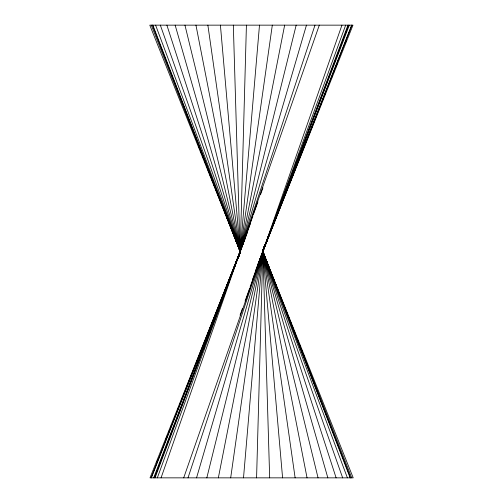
<?xml version="1.0" encoding="UTF-8"?>
<svg xmlns="http://www.w3.org/2000/svg" width="503" height="503" viewBox="0 0 503 503"><rect width="100%" height="100%" fill="white"/><g stroke="black" fill="none" stroke-linecap="round" stroke-linejoin="round"><path stroke-width="0.75" d="M246.42 25.15L240.126 253.462L233.329 25.15M256.58 477.85L262.874 249.538L269.671 477.85M262.824 251.11L262.906 249.538M240.088 253.462L240.164 251.89M240.063 253.066L240.082 249.934M262.937 249.934L262.918 253.066M240.013 253.455L259.491 25.15M243.509 477.85L262.987 249.545M237.994 258.63L240.069 251.877L239.931 253.449L240 249.941L240.013 253.059M265.006 244.37L262.931 251.123L263.069 249.551L263 253.059L262.981 249.941M239.931 253.449L240.132 251.89L238.516 257.152L306.459 25.15M263.069 249.551L262.868 251.11L264.484 245.854L196.541 477.85M272.318 25.15L239.962 253.053L240.183 251.5L207.871 25.15M230.682 477.85L263.038 249.947L262.817 251.5L295.129 477.85M239.906 253.047L239.956 249.947M263.1 249.953L263.044 253.053M284.654 25.15L239.579 254.581L240.183 251.5L239.9 249.953M218.346 477.85L263.421 248.419L262.817 251.5L263.1 253.047M239.78 253.424L240.101 251.884L239.51 254.166L240.088 251.884L239.07 255.669M263.22 249.576L262.899 251.116L263.49 248.834L262.912 251.123L263.93 247.331M239.051 256.071L296.173 25.15M206.827 477.85L263.949 246.929M238.988 256.058L240.183 251.5L239.573 248.419L240.183 251.5L239.937 253.053L240.183 251.5L239.554 248.419M264.012 246.942L262.817 251.5L263.427 254.581L262.817 251.5L263.063 249.947L262.817 251.5L263.446 254.581M238.837 256.014L240.183 251.5L239.51 248.432L240.183 251.5L239.478 254.556L240.183 251.5L239.466 248.444M264.163 246.986L262.817 251.5L263.49 254.568L262.817 251.5L263.522 248.444L262.817 251.5L263.522 254.556M238.554 256.744L240.183 251.5L239.044 246.929M264.446 246.256L262.817 251.5L263.956 256.071M237.938 258.611L240.063 251.877L150.02 477.85L353.213 477.85L262.962 251.865L265.094 258.611M265.062 244.389L262.937 251.129L352.98 25.15L149.787 25.15L240.038 251.135L237.906 244.389M238.02 258.221L240.183 251.5L238.982 246.942L240.183 251.5L238.931 256.04L240.183 251.5L238.919 246.96M264.98 244.779L262.817 251.5L264.018 256.058L262.817 251.5L264.069 246.96L262.817 251.5L264.081 256.04M237.347 260.076L314.991 25.15M188.009 477.85L265.653 242.924M237.957 258.202L240.183 251.5L175.151 25.15M265.043 244.798L262.817 251.5L327.849 477.85M236.844 261.145L240.183 251.5L238.868 246.973M266.169 241.855L262.817 251.5L264.132 256.027M161.061 477.85L319.304 25.15M183.696 477.85L341.939 25.15M236.926 260.761L240.05 251.871L151.346 477.85M266.074 242.239L262.95 251.129L351.654 25.15M234.36 267.772L252.883 215.994M253.418 214.517L257.913 201.942M260.56 194.542L262.943 187.883M240.057 315.117L242.44 308.458M245.087 301.058L249.582 288.483M250.117 287.006L268.64 235.228M269.432 233.008L270.23 230.789M236.869 260.73L240.05 251.871L153.685 477.85M232.864 271.809L240.05 251.871M270.136 231.191L262.95 251.129L349.315 25.15M157.332 477.85L250.167 224.219M252.833 278.781L345.668 25.15M203.759 349.032L204.583 346.825M206.783 340.933L207.607 338.726M209.254 334.313L210.631 330.628M212.279 326.214L213.932 321.794M214.756 319.587L247.74 231.261M255.26 271.746L288.244 183.413M289.068 181.206L290.721 176.786M292.369 172.372L293.746 168.687M295.393 164.274L296.217 162.067M298.417 156.175L299.241 153.968M229.406 280.158L230.236 277.958M231.342 275.015L240.183 251.5L238.02 244.779M271.658 227.985L262.817 251.5L264.98 258.221M272.764 225.042L273.594 222.842M155.043 477.85L245.156 238.271M245.986 236.064L246.816 233.864M256.184 269.136L257.014 266.936M257.844 264.729L347.957 25.15M154.39 477.85L245.194 238.271M257.806 264.729L348.61 25.15M214.825 317.424L215.674 315.23M219.333 305.705L220.182 303.51M221.307 300.58L222.716 296.915M223.841 293.985L240.183 251.5L166.883 25.15M279.159 209.015L262.817 251.5L336.117 477.85M280.284 206.085L281.693 202.42M282.818 199.49L283.667 197.295M287.326 187.77L288.175 185.576M224.866 291.055L225.715 288.86M226.878 285.93L240.183 251.5L237.925 244.798M276.147 217.07L262.817 251.5L265.075 258.202M277.285 214.14L278.134 211.945M151.057 477.85L240.183 251.5L235.448 238.183M351.943 25.15L262.817 251.5L267.552 264.817M156.961 461.785L157.829 459.597M165.915 439.15L167.361 435.504M168.518 432.58L169.385 430.392M170.542 427.468L171.41 425.28M177.477 409.945L178.923 406.292M179.496 404.833L180.942 401.18M181.52 399.722L182.966 396.075M183.545 394.61L184.991 390.963M185.569 389.498L192.504 371.975M193.083 370.516L194.523 366.863M195.101 365.404L240.183 251.5L235.964 239.667M307.899 137.596L262.817 251.5L267.036 263.333M308.477 136.137L309.917 132.484M310.496 131.025L317.431 113.502M318.009 112.037L319.455 108.39M320.034 106.925L321.48 103.278M322.058 101.82L323.504 98.167M324.077 96.708L325.523 93.055M331.59 77.72L332.458 75.532M333.615 72.608L334.482 70.42M335.639 67.503L337.085 63.85M345.171 43.403L346.039 41.215M287.301 313.564L262.817 251.5L267.143 263.295M287.879 315.023L289.319 318.676M289.891 320.134L291.338 323.787M291.91 325.246L293.35 328.899M293.928 330.358L295.368 334.011M297.097 338.387L298.248 341.311M299.398 344.228L300.266 346.422M301.416 349.34L302.278 351.534M303.435 354.452L304.296 356.646M198.704 146.354L199.565 148.548M200.722 151.466L201.584 153.66M202.734 156.578L203.602 158.772M204.752 161.689L205.903 164.613M207.632 168.989L209.072 172.642M209.65 174.101L211.09 177.754M211.662 179.213L213.109 182.866M213.681 184.324L215.121 187.977M215.699 189.436L240.183 251.5L235.869 239.705M351.723 477.85L262.962 251.865L265.15 258.586L262.943 251.871L277.203 288.433L262.962 251.865L265.968 260.793M151.277 25.15L240.038 251.135L237.85 244.414L240.057 251.129L225.797 214.567M219.817 199.207L220.666 201.401M221.81 204.331L222.659 206.526M223.804 209.449L225.225 213.102M350.629 477.85L262.817 251.5L347.397 477.85M152.371 25.15L240.183 251.5L155.603 25.15M350.145 477.85L262.817 251.5L278.109 291.922M152.855 25.15L240.183 251.5L224.891 211.078M272.236 276.078L262.956 251.865L266.515 262.277M272.783 277.549L274.198 281.215M228.815 221.785L230.204 225.451M230.783 226.922L240.044 251.135L237.032 242.207M278.945 294.123L279.781 296.33M223.219 206.67L224.055 208.877M271.186 273.953L262.956 251.871L266.074 260.761M271.733 275.424L273.657 280.573M274.751 283.522L276.128 287.2M226.872 215.8L228.249 219.478M229.343 222.427L231.267 227.576M231.814 229.047L240.044 251.129L236.485 240.723M268.118 265.854L262.956 251.871L342.662 477.85M234.882 237.146L240.044 251.129L236.926 242.239M268.225 266.244L269.036 268.457M233.964 234.543L234.775 236.756M160.338 25.15L240.05 251.129M263.981 255.656L262.868 251.89L264.999 258.63L262.88 251.89L263.49 254.166M239.019 247.344L240.132 251.11L238.001 244.37L240.12 251.11L239.51 248.834M318.059 477.85L262.912 251.884L307.05 477.85M184.941 25.15L240.088 251.116L195.95 25.15M262.83 251.89L282.592 477.85M240.17 251.11L220.408 25.15M279.196 293.551L277.769 289.898L279.196 293.551M281.19 298.669L280.334 296.474L281.196 298.669M283.183 303.793L282.328 301.599L283.189 303.793"/></g></svg>
